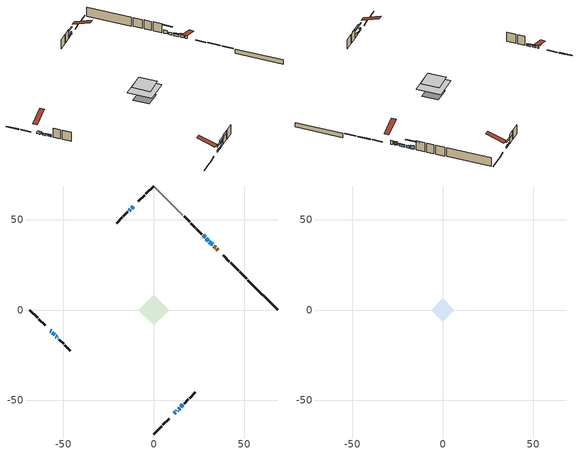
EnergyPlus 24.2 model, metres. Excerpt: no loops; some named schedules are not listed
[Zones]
conditioned space
 floor othersidecoefficients (Floor1 construction): -2.91,0 0,2.91 2.91,0 0,-2.91 z0.23
 floor adiabatic (AdiabaticFloorConstruction): -8.56,0 0,8.56 8.56,0 0,-8.56 z2.67
 floor foundation (Slab1 construction): -5.69,0 0,5.69 5.69,0 0,-5.69 z-2.09
 wall outside (RimJoist2 construction): 0,-68.57 4.41,-64.16 / -68.57,0 -64.16,-4.41 / 0,68.57 -4.41,64.16 / 46.87,21.7 42.46,26.11 z0.23:0.53
 wall outside (RimJoist3 construction): 5.07,-63.5 8.52,-60.05 / -63.5,-5.07 -60.05,-8.52 / -5.07,63.5 -8.52,60.05 / 41.8,26.77 38.35,30.22 z0.23:0.53
 wall outside (AdiabaticWallConstruction 1): 34.15,34.42 33.2,35.36 z0.23:2.26
 wall outside (AdiabaticWallConstruction): -57.1,-11.47 -56.7,-11.87 / -11.47,57.1 -12.23,56.34 / -56.05,-12.52 -54.75,-13.82 / -54.1,-14.47 -53.66,-14.91 / 12.67,-55.9 13.1,-55.47 z0.23:1.15; 32.55,36.02 30.82,37.75 / 11.47,-57.1 12.01,-56.56 / -12.88,55.69 -13.64,54.93 / 13.75,-54.81 14.3,-54.27 z0.23:1.3; -53.01,-15.56 -52.91,-15.66 / 30.17,38.4 29.12,39.45 z0.23:1.45; 28.46,40.11 27.31,41.26 / 14.95,-53.62 16.1,-52.47 z0.23:2.06
 wall outside (Wall2 construction): 16.76,-51.81 19.2,-49.37 / -52.25,-16.31 -49.81,-18.76 / -14.29,54.27 -16.74,51.83 / 22.97,45.6 20.53,48.04 z0.23:5.11
 wall outside (Wall3 construction): 19.86,-48.71 22.96,-45.61 / -49.16,-19.41 -46.05,-22.52 / -17.39,51.18 -20.5,48.07 / 19.87,48.7 16.77,51.8 z0.23:5.11
 wall foundation (FoundationWall1 construction): 68.57,0 52.02,16.55 z-2.09:0.23
 wall othersidecoefficients (RimJoist1 construction): 51.36,17.21 47.52,21.05 z0.23:0.53
 wall othersidecoefficients (AdiabaticWallConstruction 1): 35.39,33.17 34.81,33.76 z0.23:2.26
 wall othersidecoefficients (Wall1 construction): 26.65,41.92 23.63,44.94 z0.23:5.11
 wall adiabatic (Wall4 construction): 16.11,52.46 0.66,67.91 z0.23:5.11
 window (WindowConstruction 10): -57.1,-11.47 -56.7,-11.87 z0.23:1.14
 window (WindowConstruction 5): 32.55,36.02 30.82,37.75 z0.23:1.3
 window (WindowConstruction 6): -11.47,57.1 -12.23,56.34 z0.23:1.14
 window (WindowConstruction 7): 11.47,-57.1 12.01,-56.56 z0.23:1.3
 window (WindowConstruction 8): -56.05,-12.52 -54.75,-13.82 z0.23:1.14
 window (WindowConstruction 9): -54.1,-14.47 -53.66,-14.9 z0.23:1.14
 window (WindowConstruction 11): -53.01,-15.56 -52.91,-15.66 z0.23:1.45
 window (WindowConstruction 12): 30.17,38.4 29.12,39.45 z0.23:1.45
 window (WindowConstruction): 28.46,40.11 27.31,41.26 z0.23:2.06
 window (WindowConstruction 1): -12.88,55.69 -13.64,54.93 z0.23:1.3
 window (WindowConstruction 2): 12.67,-55.9 13.1,-55.47 z0.23:1.14
 window (WindowConstruction 3): 13.76,-54.81 14.29,-54.27 z0.23:1.3
 window (WindowConstruction 4): 14.95,-53.62 16.1,-52.47 z0.23:2.06
 door inside (Door): 35.39,33.17 34.81,33.76 z0.23:2.26
 door (Door 1): 34.15,34.42 33.2,35.36 z0.23:2.26
 ceiling adiabatic (AdiabaticFloorConstruction): 0,-8.56 8.56,0 0,8.56 -8.56,0 z2.67
attic - vented
 floor to conditioned space (Floor2 construction Reversed): -6.39,0 0,6.39 6.39,0 0,-6.39 z5.11
 roof outside (Roof1 construction): 10.82,-57.75,5.11 4.59,-51.53,8.04 2.95,-53.17,8.04 9.17,-59.4,5.11; -57.75,-10.82,5.11 -51.53,-4.59,8.04 -53.17,-2.95,8.04 -59.4,-9.17,5.11; -10.82,57.75,5.11 -4.59,51.53,8.04 -2.95,53.17,8.04 -9.17,59.4,5.11; 36.05,32.52,5.11 29.82,26.29,8.04 31.46,24.65,8.04 37.69,30.88,5.11
shading: -56.27,-12.3 -57.53,-11.04 -59.03,-12.55 -57.78,-13.8 z1.75; 30.68,37.89 32.69,35.88 32.98,36.17 30.97,38.18 z1.5; -12.37,56.2 -11.33,57.24 -11.62,57.53 -12.66,56.49 z1.35; 12.15,-56.42 11.33,-57.24 11.62,-57.53 12.44,-56.71 z1.5; -54.61,-13.96 -56.19,-12.38 -56.48,-12.67 -54.9,-14.25 z1.35; -53.52,-15.05 -54.24,-14.33 -54.53,-14.62 -53.81,-15.34 z1.35; 25.44,43.13 30.33,38.24 30.62,38.53 25.73,43.42 z4.7; -15.5,53.07 -11.02,57.55 -11.31,57.84 -15.8,53.36 z3.94; 14.97,-53.6 10.8,-57.77 11.09,-58.06 15.26,-53.89 z3.78; 16.16,-52.41 11.89,-56.68 12.18,-56.97 16.45,-52.7 z3.94; 17.97,-50.6 13.09,-55.48 13.38,-55.78 18.26,-50.89 z4.7
[Building]
Building 1: Terrain=Suburbs
[Site:Location]
Toronto City Centre_ON: Latitude {deg}=43.63; Longitude {deg}=-79.39; Time Zone {hr}=-5; Elevation {m}=77; Keep Site Location Information=Yes
[Site:GroundTemperature:Shallow]
5.01852, 3.26908, 3.12898, 3.95918, 7.29196, 10.6092, 13.4851, 15.3069, 15.4617, 13.9799, 11.1774, 7.9619
[Site:WaterMainsTemperature]
Calculation Method=Schedule; Temperature Schedule=mains temperature schedule
[Material] Roughness=Rough; Thermal Absorptance=0.9
Name | Thickness {m} | Conductivity {W/m-K} | Density {kg/m3} | Specific Heat {J/kg-K} | Solar Absorptance | Visible Absorptance
asphalt or fiberglass shingles | 0.00635 | 0.162714 | 1121.4 | 1465.45 | 0.4 | 0.4
ceiling loosefill ins | 0.0846667 | 0.0480833 | 16.02 | 1046.75 | 0.7 | 0.7
ceiling stud and cavity | 0.1397 | 0.0936684 | 65.682 | 1177.47 | 0.7 | 0.7
concrete 4.0 in. | 0.1016 | 1.803125 | 2242.8 | 837.4 | 0.7 | 0.7
concrete 8.0 in. | 0.2032 | 1.803125 | 2242.8 | 837.4 | 0.7 | 0.7
door material | 0.04445 | 0.060037 | 512.64 | 1214.23 | 0.7 | 0.7
door material 1 | 0.04445 | 0.053851 | 512.64 | 1214.23 | 0.7 | 0.7
exterior vertical ins | 0.00976257 | 0.029427 | 32.04 | 1214.23 | 0.7 | 0.7
floor covering | 0.0127 | 0.0433444 | 54.468 | 1339.84 | 0.6 | 0.6
floor rigid ins | 0.103632 | 0.029427 | 32.04 | 1214.23 | 0.7 | 0.7
floor rigid ins 1; wall rigid ins 2 | 0.512978 | 0.029427 | 32.04 | 1214.23 | 0.7 | 0.7
floor stud and cavity | 0.1397 | 0.66728 | 92.3553 | 1139.71 | 0.7 | 0.7
floor stud and cavity 1 | 0.1397 | 1.75129 | 37.0049 | 1207.88 | 0.7 | 0.7
furniture material conditioned space 1 | 0.1524 | 0.115458 | 640.8 | 1214.23 | 0.6 | 0.6
gypsum board | 0.0127 | 0.160291 | 801 | 837.4 | 0.6 | 0.6
gypsum board 1 | 0.0127 | 0.160291 | 801 | 837.4 | 0.7 | 0.7
osb sheathing 0.5 in. | 0.0127 | 0.115458 | 512.64 | 1214.23 | 0.7 | 0.7
osb sheathing 0.75 in. | 0.01905 | 0.115458 | 512.64 | 1214.23 | 0.7 | 0.7
osb sheathing 2.0 in. | 0.0508 | 0.115458 | 512.64 | 1214.23 | 0.7 | 0.7
rim joist rigid ins; wall rigid ins 1 | 0.051816 | 0.029427 | 32.04 | 1214.23 | 0.7 | 0.7
rim joist stud and cavity | 0.0508 | 0.0391917 | 125.044 | 1163.47 | 0.6 | 0.6
rim joist stud and cavity 1 | 0.0508 | 0.0405436 | 125.044 | 1163.47 | 0.6 | 0.6
rim joist stud and cavity 2 | 0.0508 | 0.0348186 | 125.044 | 1163.47 | 0.6 | 0.6
wall rigid ins | 0.051816 | 0.029427 | 32.04 | 1214.23 | 0.4 | 0.4
wall stud and cavity | 0.1397 | 0.29655 | 139.0536 | 1170.24 | 0.7 | 0.7
wall stud and cavity 1 | 0.1397 | 0.165635 | 139.0536 | 1170.24 | 0.7 | 0.7
wall stud and cavity 2 | 0.1397 | 0.220388 | 139.0536 | 1170.24 | 0.7 | 0.7
wall stud and cavity 3 | 0.1397 | 0.175318 | 139.0536 | 1170.24 | 0.7 | 0.7
wall stud and cavity 4 | 0.0889 | 0.380278 | 52.3479 | 1209.89 | 0.7 | 0.7
wall stud and cavity 5 | 0.0889 | 0.391764 | 83.0341 | 1211.67 | 0.7 | 0.7
wood siding | 0.0254 | 0.102417 | 544.68 | 1172.36 | 0.4 | 0.4
wood siding 1; wood siding 2; wood siding 3 | 0.0254 | 0.102417 | 544.68 | 1172.36 | 0.7 | 0.7
[WindowMaterial:SimpleGlazingSystem]
Name | U-Factor {W/m2-K} | Solar Heat Gain Coefficient
WindowMaterial | 3.0383 | 0.69
WindowMaterial 1 | 3.10757 | 0.54
WindowMaterial 2 | 3.09281 | 0.51
WindowMaterial 3 | 3.07975 | 0.55
WindowMaterial 4 | 3.09792 | 0.55
WindowMaterial 5 | 3.10927 | 0.53
WindowMaterial 6 | 3.06101 | 0.6
WindowMaterial 7 | 2.22975 | 0.51
WindowMaterial 8 | 3.193875 | 0.43
WindowMaterial 9 | 3.09281 | 0.62
[Construction]
AdiabaticFloorConstruction: floor stud and cavity 1, floor rigid ins 1, osb sheathing 0.75 in., floor covering
AdiabaticWallConstruction: wood siding 2, wall rigid ins 2, wall stud and cavity 4, gypsum board
AdiabaticWallConstruction 1: wood siding 3, wall rigid ins 2, wall stud and cavity 4, gypsum board
Door: door material
Door 1: door material 1
Floor1 construction: floor stud and cavity, floor rigid ins, osb sheathing 0.75 in., floor covering
Floor2 construction Reversed: gypsum board, ceiling stud and cavity, ceiling loosefill ins
FoundationWall1 construction: concrete 8.0 in., gypsum board 1
furniture construction conditioned space 1: furniture material conditioned space 1
PartitionWallConstruction: gypsum board, wall stud and cavity 5, gypsum board
RimJoist1 construction: rim joist rigid ins, osb sheathing 2.0 in., rim joist stud and cavity
RimJoist2 construction: wood siding 1, rim joist rigid ins, osb sheathing 2.0 in., rim joist stud and cavity 1
RimJoist3 construction: wood siding 1, rim joist rigid ins, osb sheathing 2.0 in., rim joist stud and cavity 2
Roof1 construction: asphalt or fiberglass shingles
Slab1 construction: concrete 4.0 in.
Wall1 construction: wall rigid ins, osb sheathing 0.5 in., wall stud and cavity, gypsum board
Wall2 construction: wood siding, wall rigid ins 1, osb sheathing 0.5 in., wall stud and cavity 1, gypsum board
Wall3 construction: wood siding, wall rigid ins 1, osb sheathing 0.5 in., wall stud and cavity 2, gypsum board
Wall4 construction: wall rigid ins, osb sheathing 0.5 in., wall stud and cavity 3, gypsum board
WindowConstruction; WindowConstruction 4: WindowMaterial
WindowConstruction 1: WindowMaterial 1
WindowConstruction 10: WindowMaterial 7
WindowConstruction 11: WindowMaterial 8
WindowConstruction 12: WindowMaterial 9
WindowConstruction 2; WindowConstruction 9: WindowMaterial 2
WindowConstruction 3; WindowConstruction 7: WindowMaterial 3
WindowConstruction 5: WindowMaterial 4
WindowConstruction 6: WindowMaterial 5
WindowConstruction 8: WindowMaterial 6
[Zone] Multiplier=1; Part of Total Floor Area=Yes
Name | Volume {m3}
attic - vented | 38.9565
conditioned space | 560.2
[Space]
Name | Zone | Volume {m3}
attic - vented 1 | attic - vented | 38.9565
conditioned space 1 | conditioned space | 560.2
[ZoneInfiltration:EffectiveLeakageArea]
infil attic - vented 1: Zone or Space=attic - vented 1; Schedule=Always On Discrete; Effective Air Leakage Area {cm2}=3442.11; Stack Coefficient=0.00020413; Wind Coefficient=9.65325e-06
[ZoneMixing]
whole house fan mix: Zone or Space=attic - vented; Schedule=Always On Continuous; Design Flow Rate Calculation Method=Flow/Zone; Design Flow Rate {m3/s}=0; Source Zone or Space=conditioned space
[SurfaceProperty:OtherSideCoefficients]
other non-freezing space: Combined Convective/Radiative Film Coefficient {W/m2-K}=8.35; Constant Temperature Coefficient=1; External Dry-Bulb Temperature Coefficient=0; Ground Temperature Coefficient=0; Wind Speed Coefficient=0; Zone Air Temperature Coefficient=0; Constant Temperature Schedule=other non-freezing space; Previous Other Side Temperature Coefficient=0
[SurfaceProperty:ExposedFoundationPerimeter]
Slab1: Exposed Perimeter Calculation Method=TotalExposedPerimeter; Total Exposed Perimeter {m}=23.403
[InternalMass] Zone or ZoneList=conditioned space; Space or SpaceList=conditioned space 1
Name | Construction | Surface Area {m2}
furniture mass conditioned space 1 | furniture construction conditioned space 1 | 91.3441
partition wall mass | PartitionWallConstruction | 228.36
[Lights]
interior lighting: Zone or ZoneList or Space or SpaceList=conditioned space 1; Schedule=interior lighting schedule; Design Level Calculation Method=LightingLevel; Lighting Level {W}=343.2; Return Air Fraction=0; Fraction Radiant=0.6; Fraction Visible=0.2; Fraction Replaceable=1
[People]
occupants: Zone or ZoneList or Space or SpaceList=conditioned space 1; Number of People Schedule=occupants schedule; Number of People Calculation Method=People; Number of People=3; Fraction Radiant=0.314171; Sensible Heat Fraction=0.56303; Activity Level Schedule=occupants activity schedule; Carbon Dioxide Generation Rate {m3/s-W}=0; Enable ASHRAE 55 Comfort Warnings=No; Mean Radiant Temperature Calculation Type=EnclosureAveraged
[ElectricEquipment] Zone or ZoneList or Space or SpaceList=conditioned space 1; Design Level Calculation Method=EquipmentLevel
Name | Schedule | Design Level {W} | Fraction Latent | Fraction Radiant | Fraction Lost
clothes dryer | clothes dryer schedule | 140.772 | 0.015 | 0.081 | 0.85
clothes washer | clothes washer schedule | 32.1985 | 0.03 | 0.162 | 0.7
cooking range | cooking range schedule | 208.969 | 0.08 | 0.432 | 0.2
dishwasher | dishwasher schedule | 66.8632 | 0.3 | 0.18 | 0.4
fridge | fridge schedule | 72.9452 | 0 | 0.6 | 0
mech vent bath fan 0 | mech vent bath fan 0 schedule | 50.2 | 0 | 0 | 1
mech vent bath fan 1 | mech vent bath fan 1 schedule | 50.2 | 0 | 0 | 1
mech vent bath fan 2 | mech vent bath fan 2 schedule | 50.2 | 0 | 0 | 1
mech vent house fan | mech vent house fan schedule | 0 | 0 | 0 | 1
mech vent house fan cfis | mech vent house fan cfis schedule | 0 | 0 | 0 | 0
mech vent range fan 0 | mech vent range fan 0 schedule | 57 | 0 | 0 | 1
misc plug loads | misc plug loads schedule | 494.7 | 0.045 | 0.513 | 0.1
whole house fan | Always On Discrete | 0 | 0 | 0 | 1
[OtherEquipment] Zone or ZoneList or Space or SpaceList=conditioned space 1; Design Level Calculation Method=EquipmentLevel
Name | Fuel Type | Schedule | Design Level {W} | Fraction Latent | Fraction Radiant | Fraction Lost
clothes dryer 1 | Electricity | clothes dryer schedule | 0 | 0.015 | 0.081 | 0.85
cooking range 1 | Electricity | cooking range schedule | 0 | 0.08 | 0.432 | 0.2
general water use latent | None | general water use schedule | 59.3978 | 1 | 0 | 0
general water use sensible | None | general water use schedule | -58.539 | 0 | 0.6 | 0
mech vent house fan latent load | None | Always On Discrete | 0 | 1 | 0 | 0
mech vent house fan sensible load | None | Always On Discrete | 0 | 0 | 0 | 0
water heater energy adjustment1 | NaturalGas | Always On Discrete | 0.01 | 0 | 0 | 1
[ZoneInfiltration:DesignFlowRate] Zone or ZoneList or Space or SpaceList=conditioned space 1; Schedule=Always On Discrete; Design Flow Rate Calculation Method=Flow/Zone; Design Flow Rate {m3/s}=0
infil flow; natural vent flow; whole house fan flow
[Foundation:Kiva]
Foundation Kiva 1: Initial Indoor Air Temperature {C}=18; Wall Height Above Grade {m}=0.229972; Wall Depth Below Slab {m}=0.2032; Custom Block Material Name 1=exterior vertical ins; Custom Block Depth 1 {m}=2.31999; Custom Block X Position 1 {m}=0.2159; Custom Block Z Position 1 {m}=0
[Foundation:Kiva:Settings]
Soil Conductivity {W/m-K}=0.849921; Soil Density {kg/m3}=1842.3; Soil Specific Heat {J/kg-K}=418.7; Ground Solar Absorptivity=0.9; Ground Thermal Absorptivity=0.9; Ground Surface Roughness {m}=0.03; Far-Field Width {m}=40; Deep-Ground Boundary Condition=ZeroFlux; Deep-Ground Depth {m}=40; Minimum Cell Dimension {m}=0.2; Maximum Cell Growth Coefficient=3; Simulation Timestep=Timestep
[Exterior:Lights]
exterior lighting: Schedule=exterior lighting schedule; Design Level {W}=75.6
[Schedule:Constant]
Name | Hourly Value
Always On Continuous; mech vent house fan schedule; mech vent house fan cfis schedule; Always On Discrete | 1
other non-freezing space; fridge schedule | 0
occupants activity schedule | 117.228
[Schedule:Week:Daily]
interior lighting schedule Week Rule - Jan1-Jan27: interior lighting schedule day, interior lighting schedule day, interior lighting schedule day, interior lighting schedule day, interior lighting schedule day, interior lighting schedule day, interior lighting schedule day, interior lighting schedule default day, interior lighting schedule default day, interior lighting schedule default day, interior lighting schedule default day, interior lighting schedule default day
interior lighting schedule Week Rule - Jan28-Feb3: interior lighting schedule day, interior lighting schedule day, interior lighting schedule day, interior lighting schedule day, interior lighting schedule day 1, interior lighting schedule day 1, interior lighting schedule day 1, interior lighting schedule default day, interior lighting schedule default day, interior lighting schedule default day, interior lighting schedule default day, interior lighting schedule default day
interior lighting schedule Week Rule - Feb4-Feb24: interior lighting schedule day 1, interior lighting schedule day 1, interior lighting schedule day 1, interior lighting schedule day 1, interior lighting schedule day 1, interior lighting schedule day 1, interior lighting schedule day 1, interior lighting schedule default day, interior lighting schedule default day, interior lighting schedule default day, interior lighting schedule default day, interior lighting schedule default day
interior lighting schedule Week Rule - Feb25-Mar3: interior lighting schedule day 1, interior lighting schedule day 1, interior lighting schedule day 1, interior lighting schedule day 1, interior lighting schedule day 2, interior lighting schedule day 2, interior lighting schedule day 2, interior lighting schedule default day, interior lighting schedule default day, interior lighting schedule default day, interior lighting schedule default day, interior lighting schedule default day
interior lighting schedule Week Rule - Mar4-Mar31: interior lighting schedule day 2, interior lighting schedule day 2, interior lighting schedule day 2, interior lighting schedule day 2, interior lighting schedule day 2, interior lighting schedule day 2, interior lighting schedule day 2, interior lighting schedule default day, interior lighting schedule default day, interior lighting schedule default day, interior lighting schedule default day, interior lighting schedule default day
interior lighting schedule Week Rule - Apr1-Apr28: interior lighting schedule day 3, interior lighting schedule day 3, interior lighting schedule day 3, interior lighting schedule day 3, interior lighting schedule day 3, interior lighting schedule day 3, interior lighting schedule day 3, interior lighting schedule default day, interior lighting schedule default day, interior lighting schedule default day, interior lighting schedule default day, interior lighting schedule default day
interior lighting schedule Week Rule - Apr29-May5: interior lighting schedule day 3, interior lighting schedule day 3, interior lighting schedule day 4, interior lighting schedule day 4, interior lighting schedule day 4, interior lighting schedule day 4, interior lighting schedule day 4, interior lighting schedule default day, interior lighting schedule default day, interior lighting schedule default day, interior lighting schedule default day, interior lighting schedule default day
interior lighting schedule Week Rule - May6-May26: interior lighting schedule day 4, interior lighting schedule day 4, interior lighting schedule day 4, interior lighting schedule day 4, interior lighting schedule day 4, interior lighting schedule day 4, interior lighting schedule day 4, interior lighting schedule default day, interior lighting schedule default day, interior lighting schedule default day, interior lighting schedule default day, interior lighting schedule default day
interior lighting schedule Week Rule - May27-Jun2: interior lighting schedule day 4, interior lighting schedule day 4, interior lighting schedule day 4, interior lighting schedule day 4, interior lighting schedule day 4, interior lighting schedule day 5, interior lighting schedule day 5, interior lighting schedule default day, interior lighting schedule default day, interior lighting schedule default day, interior lighting schedule default day, interior lighting schedule default day
interior lighting schedule Week Rule - Jun3-Jun30: interior lighting schedule day 5, interior lighting schedule day 5, interior lighting schedule day 5, interior lighting schedule day 5, interior lighting schedule day 5, interior lighting schedule day 5, interior lighting schedule day 5, interior lighting schedule default day, interior lighting schedule default day, interior lighting schedule default day, interior lighting schedule default day, interior lighting schedule default day
interior lighting schedule Week Rule - Jul1-Jul28: interior lighting schedule day 6, interior lighting schedule day 6, interior lighting schedule day 6, interior lighting schedule day 6, interior lighting schedule day 6, interior lighting schedule day 6, interior lighting schedule day 6, interior lighting schedule default day, interior lighting schedule default day, interior lighting schedule default day, interior lighting schedule default day, interior lighting schedule default day
interior lighting schedule Week Rule - Jul29-Aug4: interior lighting schedule day 6, interior lighting schedule day 6, interior lighting schedule day 6, interior lighting schedule day 7, interior lighting schedule day 7, interior lighting schedule day 7, interior lighting schedule day 7, interior lighting schedule default day, interior lighting schedule default day, interior lighting schedule default day, interior lighting schedule default day, interior lighting schedule default day
interior lighting schedule Week Rule - Aug5-Aug25: interior lighting schedule day 7, interior lighting schedule day 7, interior lighting schedule day 7, interior lighting schedule day 7, interior lighting schedule day 7, interior lighting schedule day 7, interior lighting schedule day 7, interior lighting schedule default day, interior lighting schedule default day, interior lighting schedule default day, interior lighting schedule default day, interior lighting schedule default day
interior lighting schedule Week Rule - Aug26-Sep1: interior lighting schedule day 7, interior lighting schedule day 7, interior lighting schedule day 7, interior lighting schedule day 7, interior lighting schedule day 7, interior lighting schedule day 7, interior lighting schedule day 8, interior lighting schedule default day, interior lighting schedule default day, interior lighting schedule default day, interior lighting schedule default day, interior lighting schedule default day
interior lighting schedule Week Rule - Sep2-Sep29: interior lighting schedule day 8, interior lighting schedule day 8, interior lighting schedule day 8, interior lighting schedule day 8, interior lighting schedule day 8, interior lighting schedule day 8, interior lighting schedule day 8, interior lighting schedule default day, interior lighting schedule default day, interior lighting schedule default day, interior lighting schedule default day, interior lighting schedule default day
interior lighting schedule Week Rule - Sep30-Oct6: interior lighting schedule day 8, interior lighting schedule day 9, interior lighting schedule day 9, interior lighting schedule day 9, interior lighting schedule day 9, interior lighting schedule day 9, interior lighting schedule day 9, interior lighting schedule default day, interior lighting schedule default day, interior lighting schedule default day, interior lighting schedule default day, interior lighting schedule default day
interior lighting schedule Week Rule - Oct7-Oct27: interior lighting schedule day 9, interior lighting schedule day 9, interior lighting schedule day 9, interior lighting schedule day 9, interior lighting schedule day 9, interior lighting schedule day 9, interior lighting schedule day 9, interior lighting schedule default day, interior lighting schedule default day, interior lighting schedule default day, interior lighting schedule default day, interior lighting schedule default day
interior lighting schedule Week Rule - Oct28-Nov3: interior lighting schedule day 9, interior lighting schedule day 9, interior lighting schedule day 9, interior lighting schedule day 9, interior lighting schedule day 10, interior lighting schedule day 10, interior lighting schedule day 10, interior lighting schedule default day, interior lighting schedule default day, interior lighting schedule default day, interior lighting schedule default day, interior lighting schedule default day
interior lighting schedule Week Rule - Nov4-Nov24: interior lighting schedule day 10, interior lighting schedule day 10, interior lighting schedule day 10, interior lighting schedule day 10, interior lighting schedule day 10, interior lighting schedule day 10, interior lighting schedule day 10, interior lighting schedule default day, interior lighting schedule default day, interior lighting schedule default day, interior lighting schedule default day, interior lighting schedule default day
interior lighting schedule Week Rule - Nov25-Dec1: interior lighting schedule day 10, interior lighting schedule day 10, interior lighting schedule day 10, interior lighting schedule day 10, interior lighting schedule day 10, interior lighting schedule day 10, interior lighting schedule day 11, interior lighting schedule default day, interior lighting schedule default day, interior lighting schedule default day, interior lighting schedule default day, interior lighting schedule default day
interior lighting schedule Week Rule - Dec2-Dec31: interior lighting schedule day 11, interior lighting schedule day 11, interior lighting schedule day 11, interior lighting schedule day 11, interior lighting schedule day 11, interior lighting schedule day 11, interior lighting schedule day 11, interior lighting schedule default day, interior lighting schedule default day, interior lighting schedule default day, interior lighting schedule default day, interior lighting schedule default day
occupants schedule Week Rule - Jan1-Dec31: occupants schedule day, occupants schedule day, occupants schedule day, occupants schedule day, occupants schedule day, occupants schedule day, occupants schedule day, occupants schedule default day, occupants schedule default day, occupants schedule default day, occupants schedule default day, occupants schedule default day
clothes dryer schedule Week Rule - Jan1-Dec31: clothes dryer schedule day, clothes dryer schedule day, clothes dryer schedule day, clothes dryer schedule day, clothes dryer schedule day, clothes dryer schedule day, clothes dryer schedule day, clothes dryer schedule default day, clothes dryer schedule default day, clothes dryer schedule default day, clothes dryer schedule default day, clothes dryer schedule default day
clothes washer schedule Week Rule - Jan1-Dec31: clothes washer schedule day, clothes washer schedule day, clothes washer schedule day, clothes washer schedule day, clothes washer schedule day, clothes washer schedule day, clothes washer schedule day, clothes washer schedule default day, clothes washer schedule default day, clothes washer schedule default day, clothes washer schedule default day, clothes washer schedule default day
cooking range schedule Week Rule - Jan1-Dec31: cooking range schedule day, cooking range schedule day, cooking range schedule day, cooking range schedule day, cooking range schedule day, cooking range schedule day, cooking range schedule day, cooking range schedule default day, cooking range schedule default day, cooking range schedule default day, cooking range schedule default day, cooking range schedule default day
dishwasher schedule Week Rule - Jan1-Dec31: dishwasher schedule day, dishwasher schedule day, dishwasher schedule day, dishwasher schedule day, dishwasher schedule day, dishwasher schedule day, dishwasher schedule day, dishwasher schedule default day, dishwasher schedule default day, dishwasher schedule default day, dishwasher schedule default day, dishwasher schedule default day
mech vent bath fan 0 schedule Week Rule - Jan1-Dec31: mech vent bath fan 0 schedule day, mech vent bath fan 0 schedule day, mech vent bath fan 0 schedule day, mech vent bath fan 0 schedule day, mech vent bath fan 0 schedule day, mech vent bath fan 0 schedule day, mech vent bath fan 0 schedule day, mech vent bath fan 0 schedule default day, mech vent bath fan 0 schedule default day, mech vent bath fan 0 schedule default day, mech vent bath fan 0 schedule default day, mech vent bath fan 0 schedule default day
mech vent bath fan 1 schedule Week Rule - Jan1-Dec31: mech vent bath fan 1 schedule day, mech vent bath fan 1 schedule day, mech vent bath fan 1 schedule day, mech vent bath fan 1 schedule day, mech vent bath fan 1 schedule day, mech vent bath fan 1 schedule day, mech vent bath fan 1 schedule day, mech vent bath fan 1 schedule default day, mech vent bath fan 1 schedule default day, mech vent bath fan 1 schedule default day, mech vent bath fan 1 schedule default day, mech vent bath fan 1 schedule default day
mech vent bath fan 2 schedule Week Rule - Jan1-Dec31: mech vent bath fan 2 schedule day, mech vent bath fan 2 schedule day, mech vent bath fan 2 schedule day, mech vent bath fan 2 schedule day, mech vent bath fan 2 schedule day, mech vent bath fan 2 schedule day, mech vent bath fan 2 schedule day, mech vent bath fan 2 schedule default day, mech vent bath fan 2 schedule default day, mech vent bath fan 2 schedule default day, mech vent bath fan 2 schedule default day, mech vent bath fan 2 schedule default day
mech vent range fan 0 schedule Week Rule - Jan1-Dec31: mech vent range fan 0 schedule day, mech vent range fan 0 schedule day, mech vent range fan 0 schedule day, mech vent range fan 0 schedule day, mech vent range fan 0 schedule day, mech vent range fan 0 schedule day, mech vent range fan 0 schedule day, mech vent range fan 0 schedule default day, mech vent range fan 0 schedule default day, mech vent range fan 0 schedule default day, mech vent range fan 0 schedule default day, mech vent range fan 0 schedule default day
misc plug loads schedule Week Rule - Jan1-Dec31: misc plug loads schedule day, misc plug loads schedule day, misc plug loads schedule day, misc plug loads schedule day, misc plug loads schedule day, misc plug loads schedule day, misc plug loads schedule day, misc plug loads schedule default day, misc plug loads schedule default day, misc plug loads schedule default day, misc plug loads schedule default day, misc plug loads schedule default day
general water use schedule Week Rule - Jan1-Dec31: general water use schedule day, general water use schedule day, general water use schedule day, general water use schedule day, general water use schedule day, general water use schedule day, general water use schedule day, general water use schedule default day, general water use schedule default day, general water use schedule default day, general water use schedule default day, general water use schedule default day
exterior lighting schedule Week Rule - Jan1-Jan27: exterior lighting schedule day, exterior lighting schedule day, exterior lighting schedule day, exterior lighting schedule day, exterior lighting schedule day, exterior lighting schedule day, exterior lighting schedule day, exterior lighting schedule default day, exterior lighting schedule default day, exterior lighting schedule default day, exterior lighting schedule default day, exterior lighting schedule default day
exterior lighting schedule Week Rule - Jan28-Feb3: exterior lighting schedule day, exterior lighting schedule day, exterior lighting schedule day, exterior lighting schedule day, exterior lighting schedule day 1, exterior lighting schedule day 1, exterior lighting schedule day 1, exterior lighting schedule default day, exterior lighting schedule default day, exterior lighting schedule default day, exterior lighting schedule default day, exterior lighting schedule default day
exterior lighting schedule Week Rule - Feb4-Feb24: exterior lighting schedule day 1, exterior lighting schedule day 1, exterior lighting schedule day 1, exterior lighting schedule day 1, exterior lighting schedule day 1, exterior lighting schedule day 1, exterior lighting schedule day 1, exterior lighting schedule default day, exterior lighting schedule default day, exterior lighting schedule default day, exterior lighting schedule default day, exterior lighting schedule default day
exterior lighting schedule Week Rule - Feb25-Mar3: exterior lighting schedule day 1, exterior lighting schedule day 1, exterior lighting schedule day 1, exterior lighting schedule day 1, exterior lighting schedule day 2, exterior lighting schedule day 2, exterior lighting schedule day 2, exterior lighting schedule default day, exterior lighting schedule default day, exterior lighting schedule default day, exterior lighting schedule default day, exterior lighting schedule default day
exterior lighting schedule Week Rule - Mar4-Mar31: exterior lighting schedule day 2, exterior lighting schedule day 2, exterior lighting schedule day 2, exterior lighting schedule day 2, exterior lighting schedule day 2, exterior lighting schedule day 2, exterior lighting schedule day 2, exterior lighting schedule default day, exterior lighting schedule default day, exterior lighting schedule default day, exterior lighting schedule default day, exterior lighting schedule default day
exterior lighting schedule Week Rule - Apr1-Apr28: exterior lighting schedule day 3, exterior lighting schedule day 3, exterior lighting schedule day 3, exterior lighting schedule day 3, exterior lighting schedule day 3, exterior lighting schedule day 3, exterior lighting schedule day 3, exterior lighting schedule default day, exterior lighting schedule default day, exterior lighting schedule default day, exterior lighting schedule default day, exterior lighting schedule default day
exterior lighting schedule Week Rule - Apr29-May5: exterior lighting schedule day 3, exterior lighting schedule day 3, exterior lighting schedule day 4, exterior lighting schedule day 4, exterior lighting schedule day 4, exterior lighting schedule day 4, exterior lighting schedule day 4, exterior lighting schedule default day, exterior lighting schedule default day, exterior lighting schedule default day, exterior lighting schedule default day, exterior lighting schedule default day
exterior lighting schedule Week Rule - May6-May26: exterior lighting schedule day 4, exterior lighting schedule day 4, exterior lighting schedule day 4, exterior lighting schedule day 4, exterior lighting schedule day 4, exterior lighting schedule day 4, exterior lighting schedule day 4, exterior lighting schedule default day, exterior lighting schedule default day, exterior lighting schedule default day, exterior lighting schedule default day, exterior lighting schedule default day
exterior lighting schedule Week Rule - May27-Jun2: exterior lighting schedule day 4, exterior lighting schedule day 4, exterior lighting schedule day 4, exterior lighting schedule day 4, exterior lighting schedule day 4, exterior lighting schedule day 5, exterior lighting schedule day 5, exterior lighting schedule default day, exterior lighting schedule default day, exterior lighting schedule default day, exterior lighting schedule default day, exterior lighting schedule default day
exterior lighting schedule Week Rule - Jun3-Jun30: exterior lighting schedule day 5, exterior lighting schedule day 5, exterior lighting schedule day 5, exterior lighting schedule day 5, exterior lighting schedule day 5, exterior lighting schedule day 5, exterior lighting schedule day 5, exterior lighting schedule default day, exterior lighting schedule default day, exterior lighting schedule default day, exterior lighting schedule default day, exterior lighting schedule default day
exterior lighting schedule Week Rule - Jul1-Jul28: exterior lighting schedule day 6, exterior lighting schedule day 6, exterior lighting schedule day 6, exterior lighting schedule day 6, exterior lighting schedule day 6, exterior lighting schedule day 6, exterior lighting schedule day 6, exterior lighting schedule default day, exterior lighting schedule default day, exterior lighting schedule default day, exterior lighting schedule default day, exterior lighting schedule default day
[Schedule:Year]
interior lighting schedule: interior lighting schedule Week Rule - Jan1-Jan27, 1, 1, 1, 27, interior lighting schedule Week Rule - Jan28-Feb3, 1, 28, 2, 3, interior lighting schedule Week Rule - Feb4-Feb24, 2, 4, 2, 24, interior lighting schedule Week Rule - Feb25-Mar3, 2, 25, 3, 3, interior lighting schedule Week Rule - Mar4-Mar31, 3, 4, 3, 31, interior lighting schedule Week Rule - Apr1-Apr28, 4, 1, 4, 28, interior lighting schedule Week Rule - Apr29-May5, 4, 29, 5, 5, interior lighting schedule Week Rule - May6-May26, 5, 6, 5, 26, interior lighting schedule Week Rule - May27-Jun2, 5, 27, 6, 2, interior lighting schedule Week Rule - Jun3-Jun30, 6, 3, 6, 30, interior lighting schedule Week Rule - Jul1-Jul28, 7, 1, 7, 28, interior lighting schedule Week Rule - Jul29-Aug4, 7, 29, 8, 4, interior lighting schedule Week Rule - Aug5-Aug25, 8, 5, 8, 25, interior lighting schedule Week Rule - Aug26-Sep1, 8, 26, 9, 1, interior lighting schedule Week Rule - Sep2-Sep29, 9, 2, 9, 29, interior lighting schedule Week Rule - Sep30-Oct6, 9, 30, 10, 6, interior lighting schedule Week Rule - Oct7-Oct27, 10, 7, 10, 27, interior lighting schedule Week Rule - Oct28-Nov3, 10, 28, 11, 3, interior lighting schedule Week Rule - Nov4-Nov24, 11, 4, 11, 24, interior lighting schedule Week Rule - Nov25-Dec1, 11, 25, 12, 1, interior lighting schedule Week Rule - Dec2-Dec31, 12, 2, 12, 31
occupants schedule: occupants schedule Week Rule - Jan1-Dec31, 1, 1, 12, 31
clothes dryer schedule: clothes dryer schedule Week Rule - Jan1-Dec31, 1, 1, 12, 31
clothes washer schedule: clothes washer schedule Week Rule - Jan1-Dec31, 1, 1, 12, 31
cooking range schedule: cooking range schedule Week Rule - Jan1-Dec31, 1, 1, 12, 31
dishwasher schedule: dishwasher schedule Week Rule - Jan1-Dec31, 1, 1, 12, 31
mech vent bath fan 0 schedule: mech vent bath fan 0 schedule Week Rule - Jan1-Dec31, 1, 1, 12, 31
mech vent bath fan 1 schedule: mech vent bath fan 1 schedule Week Rule - Jan1-Dec31, 1, 1, 12, 31
mech vent bath fan 2 schedule: mech vent bath fan 2 schedule Week Rule - Jan1-Dec31, 1, 1, 12, 31
mech vent range fan 0 schedule: mech vent range fan 0 schedule Week Rule - Jan1-Dec31, 1, 1, 12, 31
misc plug loads schedule: misc plug loads schedule Week Rule - Jan1-Dec31, 1, 1, 12, 31
general water use schedule: general water use schedule Week Rule - Jan1-Dec31, 1, 1, 12, 31
exterior lighting schedule: exterior lighting schedule Week Rule - Jan1-Jan27, 1, 1, 1, 27, exterior lighting schedule Week Rule - Jan28-Feb3, 1, 28, 2, 3, exterior lighting schedule Week Rule - Feb4-Feb24, 2, 4, 2, 24, exterior lighting schedule Week Rule - Feb25-Mar3, 2, 25, 3, 3, exterior lighting schedule Week Rule - Mar4-Mar31, 3, 4, 3, 31, exterior lighting schedule Week Rule - Apr1-Apr28, 4, 1, 4, 28, exterior lighting schedule Week Rule - Apr29-May5, 4, 29, 5, 5, exterior lighting schedule Week Rule - May6-May26, 5, 6, 5, 26, exterior lighting schedule Week Rule - May27-Jun2, 5, 27, 6, 2, exterior lighting schedule Week Rule - Jun3-Jun30, 6, 3, 6, 30, exterior lighting schedule Week Rule - Jul1-Jul28, 7, 1, 7, 28, exterior lighting schedule Week Rule - Jul29-Aug4, 7, 29, 8, 4, exterior lighting schedule Week Rule - Aug5-Aug25, 8, 5, 8, 25, exterior lighting schedule Week Rule - Aug26-Sep1, 8, 26, 9, 1, exterior lighting schedule Week Rule - Sep2-Sep29, 9, 2, 9, 29, exterior lighting schedule Week Rule - Sep30-Oct6, 9, 30, 10, 6, exterior lighting schedule Week Rule - Oct7-Oct27, 10, 7, 10, 27, exterior lighting schedule Week Rule - Oct28-Nov3, 10, 28, 11, 3, exterior lighting schedule Week Rule - Nov4-Nov24, 11, 4, 11, 24, exterior lighting schedule Week Rule - Nov25-Dec1, 11, 25, 12, 1, exterior lighting schedule Week Rule - Dec2-Dec31, 12, 2, 12, 31
[Schedule:Compact]
mains temperature schedule: Through: 01/01, For: AllDays, Until: 24:00, 8.80333, Through: 01/02, For: AllDays, Until: 24:00, 8.74333, Through: 01/03, For: AllDays, Until: 24:00, 8.68389, Through: 01/04, For: AllDays, Until: 24:00, 8.62611, Through: 01/05, For: AllDays, Until: 24:00, 8.56944, Through: 01/06, For: AllDays, Until: 24:00, 8.51389, Through: 01/07, For: AllDays, Until: 24:00, 8.45944, Through: 01/08, For: AllDays, Until: 24:00, 8.40611, Through: 01/09, For: AllDays, Until: 24:00, 8.35389, Through: 01/10, For: AllDays, Until: 24:00, 8.30278, Through: 01/11, For: AllDays, Until: 24:00, 8.25333, Through: 01/12, For: AllDays, Until: 24:00, 8.205, Through: 01/13, For: AllDays, Until: 24:00, 8.15778, Through: 01/14, For: AllDays, Until: 24:00, 8.11222, Through: 01/15, For: AllDays, Until: 24:00, 8.06778, Through: 01/16, For: AllDays, Until: 24:00, 8.02444, Through: 01/17, For: AllDays, Until: 24:00, 7.98222, Through: 01/18, For: AllDays, Until: 24:00, 7.94167, Through: 01/19, For: AllDays, Until: 24:00, 7.90222, Through: 01/20, For: AllDays, Until: 24:00, 7.86444, Through: 01/21, For: AllDays, Until: 24:00, 7.82778, Through: 01/22, For: AllDays, Until: 24:00, 7.79278, Through: 01/23, For: AllDays, Until: 24:00, 7.75889, Through: 01/24, For: AllDays, Until: 24:00, 7.72667, Through: 01/25, For: AllDays, Until: 24:00, 7.69556, Through: 01/26, For: AllDays, Until: 24:00, 7.66611, Through: 01/27, For: AllDays, Until: 24:00, 7.63778, Through: 01/28, For: AllDays, Until: 24:00, 7.61111, Through: 01/29, For: AllDays, Until: 24:00, 7.58556, Through: 01/30, For: AllDays, Until: 24:00, 7.56167, Through: 01/31, For: AllDays, Until: 24:00, 7.53944, Through: 02/01, For: AllDays, Until: 24:00, 7.51833, Through: 02/02, For: AllDays, Until: 24:00, 7.49889, Through: 02/03, For: AllDays, Until: 24:00, 7.48111, Through: 02/04, For: AllDays, Until: 24:00, 7.46444, Through: 02/05, For: AllDays, Until: 24:00, 7.44944, Through: 02/06, For: AllDays, Until: 24:00, 7.43556, Through: 02/07, For: AllDays, Until: 24:00, 7.42333, Through: 02/08, For: AllDays, Until: 24:00, 7.41278, Through: 02/09, For: AllDays, Until: 24:00, 7.40389, Through: 02/10, For: AllDays, Until: 24:00, 7.39611, Through: 02/11, For: AllDays, Until: 24:00, 7.39, Through: 02/12, For: AllDays, Until: 24:00, 7.38556, Through: 02/13, For: AllDays, Until: 24:00, 7.38222, Through: 02/14, For: AllDays, Until: 24:00, 7.38056, Through: 02/15, For: AllDays, Until: 24:00, 7.38056, Through: 02/16, For: AllDays, Until: 24:00, 7.38222, Through: 02/17, For: AllDays, Until: 24:00, 7.385, Through: 02/18, For: AllDays, Until: 24:00, 7.38944, Through: 02/19, For: AllDays, Until: 24:00, 7.395, Through: 02/20, For: AllDays, Until: 24:00, 7.40278, Through: 02/21, For: AllDays, Until: 24:00, 7.41167, Through: 02/22, For: AllDays, Until: 24:00, 7.42222, Through: 02/23, For: AllDays, Until: 24:00, 7.43389, Through: 02/24, For: AllDays, Until: 24:00, 7.44722, Through: 02/25, For: AllDays, Until: 24:00, 7.46222, Through: 02/26, For: AllDays, Until: 24:00, 7.47833, Through: 02/27, For: AllDays, Until: 24:00, 7.49611, Through: 02/28, For: AllDays, Until: 24:00, 7.51556, Through: 03/01, For: AllDays, Until: 24:00, 7.53667, Through: 03/02, For: AllDays, Until: 24:00, 7.55889, Through: 03/03, For: AllDays, Until: 24:00, 7.58222, Through: 03/04, For: AllDays, Until: 24:00, 7.60722, Through: 03/05, For: AllDays, Until: 24:00, 7.63389, Through: 03/06, For: AllDays, Until: 24:00, 7.66222, Through: 03/07, For: AllDays, Until: 24:00, 7.69111, Through: 03/08, For: AllDays, Until: 24:00, 7.72222, Through: 03/09, For: AllDays, Until: 24:00, 7.75444, Through: 03/10, For: AllDays, Until: 24:00, 7.78778, Through: 03/11, For: AllDays, Until: 24:00, 7.82278, Through: 03/12, For: AllDays, Until: 24:00, 7.85944, Through: 03/13, For: AllDays, Until: 24:00, 7.89722, Through: 03/14, For: AllDays, Until: 24:00, 7.93611, Through: 03/15, For: AllDays, Until: 24:00, 7.97667, Through: 03/16, For: AllDays, Until: 24:00, 8.01833, Through: 03/17, For: AllDays, Until: 24:00, 8.06167, Through: 03/18, For: AllDays, Until: 24:00, 8.10611, Through: 03/19, For: AllDays, Until: 24:00, 8.15167, Through: 03/20, For: AllDays, Until: 24:00, 8.19833, Through: 03/21, For: AllDays, Until: 24:00, 8.24667, Through: 03/22, For: AllDays, Until: 24:00, 8.29611, Through: 03/23, For: AllDays, Until: 24:00, 8.34667, Through: 03/24, For: AllDays, Until: 24:00, 8.39889, Through: 03/25, For: AllDays, Until: 24:00, 8.45167, Through: 03/26, For: AllDays, Until: 24:00, 8.50611, Through: 03/27, For: AllDays, Until: 24:00, 8.56167, Through: 03/28, For: AllDays, Until: 24:00, 8.61833, Through: 03/29, For: AllDays, Until: 24:00, 8.67611, Through: 03/30, For: AllDays, Until: 24:00, 8.735, Through: 03/31, For: AllDays, Until: 24:00, 8.795, Through: 04/01, For: AllDays, Until: 24:00, 8.85611, Through: 04/02, For: AllDays, Until: 24:00, 8.91833, Through: 04/03, For: AllDays, Until: 24:00, 8.98167, Through: 04/04, For: AllDays, Until: 24:00, 9.04556, Through: 04/05, For: AllDays, Until: 24:00, 9.11111, Through: 04/06, For: AllDays, Until: 24:00, 9.17722, Through: 04/07, For: AllDays, Until: 24:00, 9.24444, Through: 04/08, For: AllDays, Until: 24:00, 9.31222, Through: 04/09, For: AllDays, Until: 24:00, 9.38167, Through: 04/10, For: AllDays, Until: 24:00, 9.45167, Through: 04/11, For: AllDays, Until: 24:00, 9.52222, Through: 04/12, For: AllDays, Until: 24:00, 9.59444, Through: 04/13, For: AllDays, Until: 24:00, 9.66667, Through: 04/14, For: AllDays, Until: 24:00, 9.74, Through: 04/15, For: AllDays, Until: 24:00, 9.81444, Through: 04/16, For: AllDays, Until: 24:00, 9.88944, Through: 04/17, For: AllDays, Until: 24:00, 9.96556, Through: 04/18, For: AllDays, Until: 24:00, 10.0417, Through: 04/19, For: AllDays, Until: 24:00, 10.1189, Through: 04/20, For: AllDays, Until: 24:00, 10.1972, Through: 04/21, For: AllDays, Until: 24:00, 10.2756, Through: 04/22, For: AllDays, Until: 24:00, 10.355, Through: 04/23, For: AllDays, Until: 24:00, 10.435, Through: 04/24, For: AllDays, Until: 24:00, 10.515, Through: 04/25, For: AllDays, Until: 24:00, 10.5961, Through: 04/26, For: AllDays, Until: 24:00, 10.6778, Through: 04/27, For: AllDays, Until: 24:00, 10.76, Through: 04/28, For: AllDays, Until: 24:00, 10.8428, Through: 04/29, For: AllDays, Until: 24:00, 10.9261, Through: 04/30, For: AllDays, Until: 24:00, 11.0094, Through: 05/01, For: AllDays, Until: 24:00, 11.0933, Through: 05/02, For: AllDays, Until: 24:00, 11.1778, Through: 05/03, For: AllDays, Until: 24:00, 11.2628, Through: 05/04, For: AllDays, Until: 24:00, 11.3478, Through: 05/05, For: AllDays, Until: 24:00, 11.4333, Through: 05/06, For: AllDays, Until: 24:00, 11.5189, Through: 05/07, For: AllDays, Until: 24:00, 11.605, Through: 05/08, For: AllDays, Until: 24:00, 11.6917, Through: 05/09, For: AllDays, Until: 24:00, 11.7778, Through: 05/10, For: AllDays, Until: 24:00, 11.865, Through: 05/11, For: AllDays, Until: 24:00, 11.9517, Through: 05/12, For: AllDays, Until: 24:00, 12.0389, Through: 05/13, For: AllDays, Until: 24:00, 12.1261, Through: 05/14, For: AllDays, Until: 24:00, 12.2133, Through: 05/15, For: AllDays, Until: 24:00, 12.3006, Through: 05/16, For: AllDays, Until: 24:00, 12.3883, Through: 05/17, For: AllDays, Until: 24:00, 12.4756, Through: 05/18, For: AllDays, Until: 24:00, 12.5628, Through: 05/19, For: AllDays, Until: 24:00, 12.6506, Through: 05/20, For: AllDays, Until: 24:00, 12.7378, Through: 05/21, For: AllDays, Until: 24:00, 12.825, Through: 05/22, For: AllDays, Until: 24:00, 12.9122, Through: 05/23, For: AllDays, Until: 24:00, 12.9994, Through: 05/24, For: AllDays, Until: 24:00, 13.0861, Through: 05/25, For: AllDays, Until: 24:00, 13.1728, Through: 05/26, For: AllDays, Until: 24:00, 13.2594, Through: 05/27, For: AllDays, Until: 24:00, 13.3456, Through: 05/28, For: AllDays, Until: 24:00, 13.4317, Through: 05/29, For: AllDays, Until: 24:00, 13.5172, Through: 05/30, For: AllDays, Until: 24:00, 13.6028, Through: 05/31, For: AllDays, Until: 24:00, 13.6878, Through: 06/01, For: AllDays, Until: 24:00, 13.7722, Through: 06/02, For: AllDays, Until: 24:00, 13.8567, Through: 06/03, For: AllDays, Until: 24:00, 13.9406, Through: 06/04, For: AllDays, Until: 24:00, 14.0239, Through: 06/05, For: AllDays, Until: 24:00, 14.1067, Through: 06/06, For: AllDays, Until: 24:00, 14.1894, Through: 06/07, For: AllDays, Until: 24:00, 14.2711, Through: 06/08, For: AllDays, Until: 24:00, 14.3528, Through: 06/09, For: AllDays, Until: 24:00, 14.4339, Through: 06/10, For: AllDays, Until: 24:00, 14.5139, Through: 06/11, For: AllDays, Until: 24:00, 14.5939, Through: 06/12, For: AllDays, Until: 24:00, 14.6728, Through: 06/13, For: AllDays, Until: 24:00, 14.7511, Through: 06/14, For: AllDays, Until: 24:00, 14.8289, Through: 06/15, For: AllDays, Until: 24:00, 14.9061, Through: 06/16, For: AllDays, Until: 24:00, 14.9822, Through: 06/17, For: AllDays, Until: 24:00, 15.0578, Through: 06/18, For: AllDays, Until: 24:00, 15.1328, Through: 06/19, For: AllDays, Until: 24:00, 15.2067, Through: 06/20, For: AllDays, Until: 24:00, 15.28, Through: 06/21, For: AllDays, Until: 24:00, 15.3522, Through: 06/22, For: AllDays, Until: 24:00, 15.4239, Through: 06/23, For: AllDays, Until: 24:00, 15.4944, Through: 06/24, For: AllDays, Until: 24:00, 15.5639, Through: 06/25, For: AllDays, Until: 24:00, 15.6328, Through: 06/26, For: AllDays, Until: 24:00, 15.7006, Through: 06/27, For: AllDays, Until: 24:00, 15.7678, Through: 06/28, For: AllDays, Until: 24:00, 15.8333, Through: 06/29, For: AllDays, Until: 24:00, 15.8983, Through: 06/30, For: AllDays, Until: 24:00, 15.9622, Through: 07/01, For: AllDays, Until: 24:00, 16.025, Through: 07/02, For: AllDays, Until: 24:00, 16.0872, Through: 07/03, For: AllDays, Until: 24:00, 16.1478, Through: 07/04, For: AllDays, Until: 24:00, 16.2072, Through: 07/05, For: AllDays, Until: 24:00, 16.2661, Through: 07/06, For: AllDays, Until: 24:00, 16.3233, Through: 07/07, For: AllDays, Until: 24:00, 16.3794, Through: 07/08, For: AllDays, Until: 24:00, 16.435, Through: 07/09, For: AllDays, Until: 24:00, 16.4889, Through: 07/10, For: AllDays, Until: 24:00, 16.5417, Through: 07/11, For: AllDays, Until: 24:00, 16.5928, Through: 07/12, For: AllDays, Until: 24:00, 16.6433, Through: 07/13, For: AllDays, Until: 24:00, 16.6922, Through: 07/14, For: AllDays, Until: 24:00, 16.74, Through: 07/15, For: AllDays, Until: 24:00, 16.7867, Through: 07/16, For: AllDays, Until: 24:00, 16.8322, Through: 07/17, For: AllDays, Until: 24:00, 16.8761, Through: 07/18, For: AllDays, Until: 24:00, 16.9189, Through: 07/19, For: AllDays, Until: 24:00, 16.96, Through: 07/20, For: AllDays, Until: 24:00, 17, Through: 07/21, For: AllDays, Until: 24:00, 17.0389, Through: 07/22, For: AllDays, Until: 24:00, 17.0761, Through: 07/23, For: AllDays, Until: 24:00, 17.1122, Through: 07/24, For: AllDays, Until: 24:00, 17.1467, Through: 07/25, For: AllDays, Until: 24:00, 17.18, Through: 07/26, For: AllDays, Until: 24:00, 17.2117, Through: 07/27, For: AllDays, Until: 24:00, 17.2422, Through: 07/28, For: AllDays, Until: 24:00, 17.2711, Through: 07/29, For: AllDays, Until: 24:00, 17.2983, Through: 07/30, For: AllDays, Until: 24:00, 17.3244, Through: 07/31, For: AllDays, Until: 24:00, 17.3494, Through: 08/01, For: AllDays, Until: 24:00, 17.3728, Through: 08/02, For: AllDays, Until: 24:00, 17.3944, Through: 08/03, For: AllDays, Until: 24:00, 17.4144, Through: 08/04, For: AllDays, Until: 24:00, 17.4333, Through: 08/05, For: AllDays, Until: 24:00, 17.4506, Through: 08/06, For: AllDays, Until: 24:00, 17.4667, Through: 08/07, For: AllDays, Until: 24:00, 17.4811, Through: 08/08, For: AllDays, Until: 24:00, 17.4939, Through: 08/09, For: AllDays, Until: 24:00, 17.5056, Through: 08/10, For: AllDays, Until: 24:00, 17.5156, Through: 08/11, For: AllDays, Until: 24:00, 17.5239, Through: 08/12, For: AllDays, Until: 24:00, 17.5311, Through: 08/13, For: AllDays, Until: 24:00, 17.5361, Through: 08/14, For: AllDays, Until: 24:00, 17.54, Through: 08/15, For: AllDays, Until: 24:00, 17.5428, Through: 08/16, For: AllDays, Until: 24:00, 17.5439, Through: 08/17, For: AllDays, Until: 24:00, 17.5433, Through: 08/18, For: AllDays, Until: 24:00, 17.5411, Through: 08/19, For: AllDays, Until: 24:00, 17.5372, Through: 08/20, For: AllDays, Until: 24:00, 17.5322, Through: 08/21, For: AllDays, Until: 24:00, 17.5256, Through: 08/22, For: AllDays, Until: 24:00, 17.5178, Through: 08/23, For: AllDays, Until: 24:00, 17.5083, Through: 08/24, For: AllDays, Until: 24:00, 17.4972, Through: 08/25, For: AllDays, Until: 24:00, 17.4844, Through: 08/26, For: AllDays, Until: 24:00, 17.4706, Through: 08/27, For: AllDays, Until: 24:00, 17.455, Through: 08/28, For: AllDays, Until: 24:00, 17.4378, Through: 08/29, For: AllDays, Until: 24:00, 17.4194, Through: 08/30, For: AllDays, Until: 24:00, 17.3994, Through: 08/31, For: AllDays, Until: 24:00, 17.3778, Through: 09/01, For: AllDays, Until: 24:00, 17.355, Through: 09/02, For: AllDays, Until: 24:00, 17.3311, Through: 09/03, For: AllDays, Until: 24:00, 17.305, Through: 09/04, For: AllDays, Until: 24:00, 17.2778, Through: 09/05, For: AllDays, Until: 24:00, 17.2494, Through: 09/06, For: AllDays, Until: 24:00, 17.2194, Through: 09/07, For: AllDays, Until: 24:00, 17.1878, Through: 09/08, For: AllDays, Until: 24:00, 17.155, Through: 09/09, For: AllDays, Until: 24:00, 17.1206, Through: 09/10, For: AllDays, Until: 24:00, 17.085, Through: 09/11, For: AllDays, Until: 24:00, 17.0483, Through: 09/12, For: AllDays, Until: 24:00, 17.01, Through: 09/13, For: AllDays, Until: 24:00, 16.97, Through: 09/14, For: AllDays, Until: 24:00, 16.9289, Through: 09/15, For: AllDays, Until: 24:00, 16.8867, Through: 09/16, For: AllDays, Until: 24:00, 16.8428, Through: 09/17, For: AllDays, Until: 24:00, 16.7983, Through: 09/18, For: AllDays, Until: 24:00, 16.7517, Through: 09/19, For: AllDays, Until: 24:00, 16.7044, Through: 09/20, For: AllDays, Until: 24:00, 16.6556, Through: 09/21, For: AllDays, Until: 24:00, 16.6056, Through: 09/22, For: AllDays, Until: 24:00, 16.5544, Through: 09/23, For: AllDays, Until: 24:00, 16.5017, Through: 09/24, For: AllDays, Until: 24:00, 16.4483, Through: 09/25, For: AllDays, Until: 24:00, 16.3933, Through: 09/26, For: AllDays, Until: 24:00, 16.3372, Through: 09/27, For: AllDays, Until: 24:00, 16.2806, Through: 09/28, For: AllDays, Until: 24:00, 16.2222, Through: 09/29, For: AllDays, Until: 24:00, 16.1628, Through: 09/30, For: AllDays, Until: 24:00, 16.1022, Through: 10/01, For: AllDays, Until: 24:00, 16.0406, Through: 10/02, For: AllDays, Until: 24:00, 15.9778, Through: 10/03, For: AllDays, Until: 24:00, 15.9144, Through: 10/04, For: AllDays, Until: 24:00, 15.8494, Through: 10/05, For: AllDays, Until: 24:00, 15.7839, Through: 10/06, For: AllDays, Until: 24:00, 15.7172, Through: 10/07, For: AllDays, Until: 24:00, 15.6494, Through: 10/08, For: AllDays, Until: 24:00, 15.5811, Through: 10/09, For: AllDays, Until: 24:00, 15.5117, Through: 10/10, For: AllDays, Until: 24:00, 15.4411, Through: 10/11, For: AllDays, Until: 24:00, 15.37, Through: 10/12, For: AllDays, Until: 24:00, 15.2978, Through: 10/13, For: AllDays, Until: 24:00, 15.225, Through: 10/14, For: AllDays, Until: 24:00, 15.1511, Through: 10/15, For: AllDays, Until: 24:00, 15.0767, Through: 10/16, For: AllDays, Until: 24:00, 15.0011, Through: 10/17, For: AllDays, Until: 24:00, 14.925, Through: 10/18, For: AllDays, Until: 24:00, 14.8483, Through: 10/19, For: AllDays, Until: 24:00, 14.7706, Through: 10/20, For: AllDays, Until: 24:00, 14.6922, Through: 10/21, For: AllDays, Until: 24:00, 14.6133, Through: 10/22, For: AllDays, Until: 24:00, 14.5339, Through: 10/23, For: AllDays, Until: 24:00, 14.4539, Through: 10/24, For: AllDays, Until: 24:00, 14.3728, Through: 10/25, For: AllDays, Until: 24:00, 14.2917, Through: 10/26, For: AllDays, Until: 24:00, 14.21, Through: 10/27, For: AllDays, Until: 24:00, 14.1272, Through: 10/28, For: AllDays, Until: 24:00, 14.0444, Through: 10/29, For: AllDays, Until: 24:00, 13.9611, Through: 10/30, For: AllDays, Until: 24:00, 13.8772, Through: 10/31, For: AllDays, Until: 24:00, 13.7933, Through: 11/01, For: AllDays, Until: 24:00, 13.7089, Through: 11/02, For: AllDays, Until: 24:00, 13.6239, Through: 11/03, For: AllDays, Until: 24:00, 13.5383, Through: 11/04, For: AllDays, Until: 24:00, 13.4528, Through: 11/05, For: AllDays, Until: 24:00, 13.3667, Through: 11/06, For: AllDays, Until: 24:00, 13.2806, Through: 11/07, For: AllDays, Until: 24:00, 13.1944, Through: 11/08, For: AllDays, Until: 24:00, 13.1078, Through: 11/09, For: AllDays, Until: 24:00, 13.0206, Through: 11/10, For: AllDays, Until: 24:00, 12.9339, Through: 11/11, For: AllDays, Until: 24:00, 12.8467, Through: 11/12, For: AllDays, Until: 24:00, 12.7594, Through: 11/13, For: AllDays, Until: 24:00, 12.6722, Through: 11/14, For: AllDays, Until: 24:00, 12.5844, Through: 11/15, For: AllDays, Until: 24:00, 12.4972, Through: 11/16, For: AllDays, Until: 24:00, 12.41, Through: 11/17, For: AllDays, Until: 24:00, 12.3222, Through: 11/18, For: AllDays, Until: 24:00, 12.235, Through: 11/19, For: AllDays, Until: 24:00, 12.1478, Through: 11/20, For: AllDays, Until: 24:00, 12.0606, Through: 11/21, For: AllDays, Until: 24:00, 11.9733, Through: 11/22, For: AllDays, Until: 24:00, 11.8861, Through: 11/23, For: AllDays, Until: 24:00, 11.7994, Through: 11/24, For: AllDays, Until: 24:00, 11.7128, Through: 11/25, For: AllDays, Until: 24:00, 11.6267, Through: 11/26, For: AllDays, Until: 24:00, 11.5406, Through: 11/27, For: AllDays, Until: 24:00, 11.4544, Through: 11/28, For: AllDays, Until: 24:00, 11.3689, Through: 11/29, For: AllDays, Until: 24:00, 11.2839, Through: 11/30, For: AllDays, Until: 24:00, 11.1989, Through: 12/01, For: AllDays, Until: 24:00, 11.1144, Through: 12/02, For: AllDays, Until: 24:00, 11.03, Through: 12/03, For: AllDays, Until: 24:00, 10.9467, Through: 12/04, For: AllDays, Until: 24:00, 10.8633, Through: 12/05, For: AllDays, Until: 24:00, 10.7806, Through: 12/06, For: AllDays, Until: 24:00, 10.6983, Through: 12/07, For: AllDays, Until: 24:00, 10.6167, Through: 12/08, For: AllDays, Until: 24:00, 10.5356, Through: 12/09, For: AllDays, Until: 24:00, 10.4544, Through: 12/10, For: AllDays, Until: 24:00, 10.3744, Through: 12/11, For: AllDays, Until: 24:00, 10.295, Through: 12/12, For: AllDays, Until: 24:00, 10.2167, Through: 12/13, For: AllDays, Until: 24:00, 10.1383, Through: 12/14, For: AllDays, Until: 24:00, 10.0611, Through: 12/15, For: AllDays, Until: 24:00, 9.98444, Through: 12/16, For: AllDays, Until: 24:00, 9.90833, Through: 12/17, For: AllDays, Until: 24:00, 9.83278, Through: 12/18, For: AllDays, Until: 24:00, 9.75833, Through: 12/19, For: AllDays, Until: 24:00, 9.685, Through: 12/20, For: AllDays, Until: 24:00, 9.61222, Through: 12/21, For: AllDays, Until: 24:00, 9.54, Through: 12/22, For: AllDays, Until: 24:00, 9.46889, Through: 12/23, For: AllDays, Until: 24:00, 9.39889, Through: 12/24, For: AllDays, Until: 24:00, 9.32944, Through: 12/25, For: AllDays, Until: 24:00, 9.26111, Through: 12/26, For: AllDays, Until: 24:00, 9.19389, Through: 12/27, For: AllDays, Until: 24:00, 9.12722, Through: 12/28, For: AllDays, Until: 24:00, 9.06167, Through: 12/29, For: AllDays, Until: 24:00, 8.99722, Through: 12/30, For: AllDays, Until: 24:00, 8.93389, Through: 12/31, For: AllDays, Until: 24:00, 8.87111
